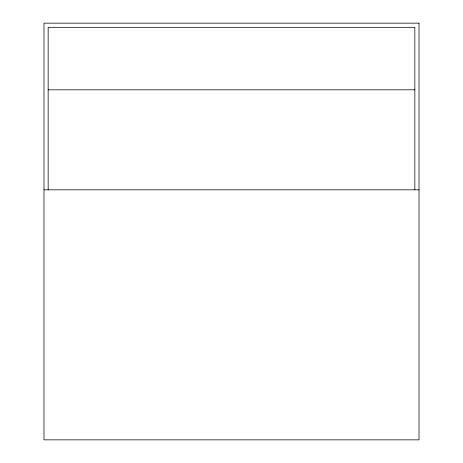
<?xml version="1.0" encoding="UTF-8"?>
<svg xmlns="http://www.w3.org/2000/svg" width="463" height="463" viewBox="0 0 463 463"><rect width="100%" height="100%" fill="white"/><g stroke="black" fill="none" stroke-linecap="round" stroke-linejoin="round"><path stroke-width="0.69" d="M48.152 89.822L414.848 89.822M43.985 189.83L419.015 189.83M414.848 189.83L414.848 27.317L48.152 27.317L48.152 189.83M419.015 23.15L43.985 23.15L43.985 439.85L419.015 439.85L419.015 23.15"/></g></svg>
